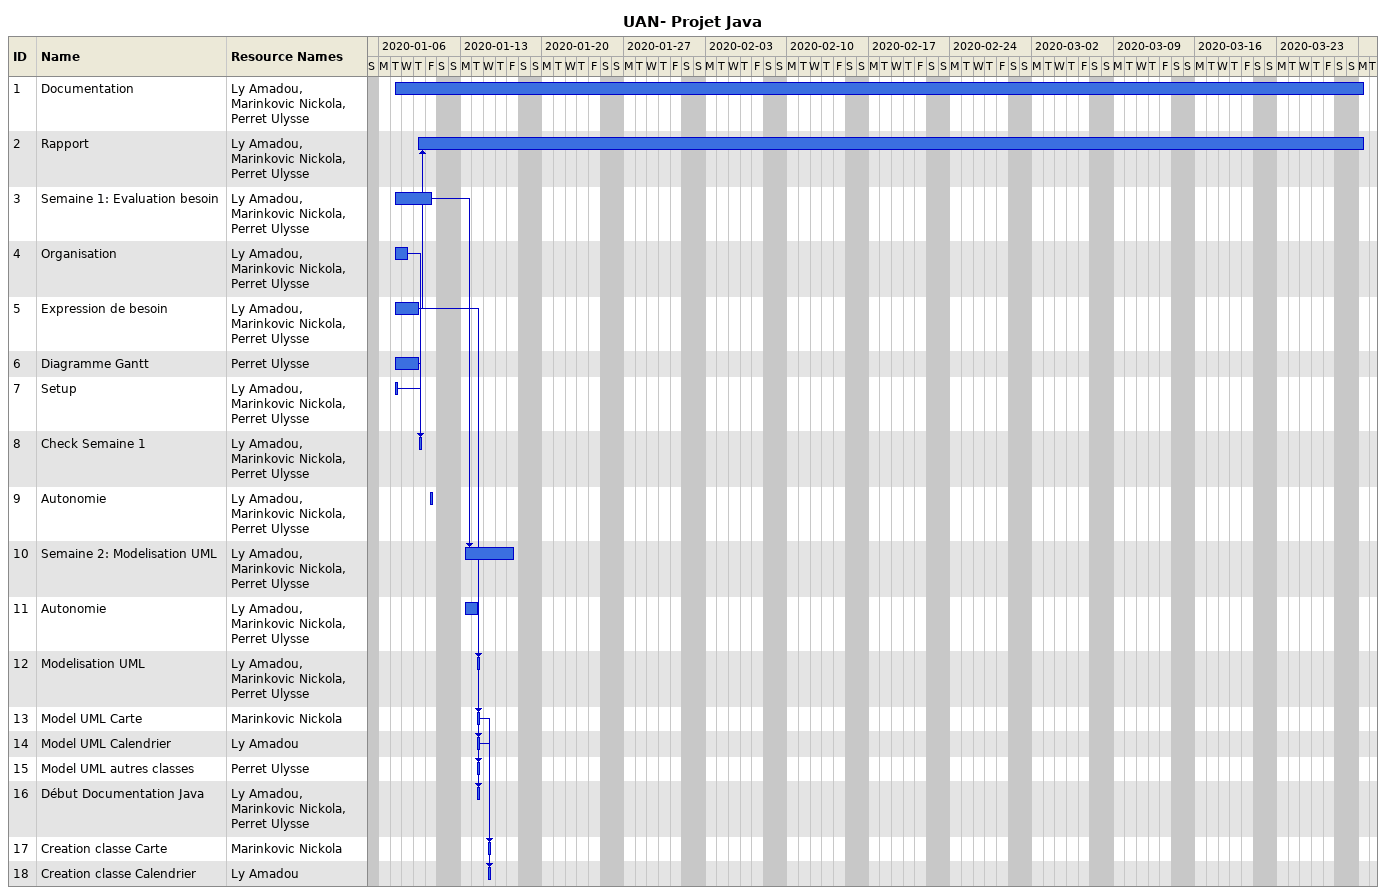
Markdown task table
UAN- Projet Java

| ID | Task | Start | Finish | Predecessors | Resources |
|---|---|---|---|---|---|
| 1 | Documentation | 2020-01-07 | 2020-03-30 |  | Ly Amadou, Marinkovic Nickola, Perret Ulysse |
| 2 | Rapport | 2020-01-09 | 2020-03-30 | 5 | Ly Amadou, Marinkovic Nickola, Perret Ulysse |
| 3 | Semaine 1: Evaluation besoin | 2020-01-07 | 2020-01-10 |  | Ly Amadou, Marinkovic Nickola, Perret Ulysse |
| 4 | Organisation | 2020-01-07 | 2020-01-08 |  | Ly Amadou, Marinkovic Nickola, Perret Ulysse |
| 5 | Expression de besoin | 2020-01-07 | 2020-01-09 |  | Ly Amadou, Marinkovic Nickola, Perret Ulysse |
| 6 | Diagramme Gantt | 2020-01-07 | 2020-01-09 |  | Perret Ulysse |
| 7 | Setup | 2020-01-07 | 2020-01-07 |  | Ly Amadou, Marinkovic Nickola, Perret Ulysse |
| 8 | Check Semaine 1 | 2020-01-09 | 2020-01-09 | 4, 5, 6, 7 | Ly Amadou, Marinkovic Nickola, Perret Ulysse |
| 9 | Autonomie | 2020-01-10 | 2020-01-10 |  | Ly Amadou, Marinkovic Nickola, Perret Ulysse |
| 10 | Semaine 2: Modelisation UML | 2020-01-13 | 2020-01-17 | 3 | Ly Amadou, Marinkovic Nickola, Perret Ulysse |
| 11 | Autonomie | 2020-01-13 | 2020-01-14 |  | Ly Amadou, Marinkovic Nickola, Perret Ulysse |
| 12 | Modelisation UML | 2020-01-14 | 2020-01-14 | 5 | Ly Amadou, Marinkovic Nickola, Perret Ulysse |
| 13 | Model UML Carte | 2020-01-14 | 2020-01-14 | 12 | Marinkovic Nickola |
| 14 | Model UML Calendrier | 2020-01-14 | 2020-01-14 | 12 | Ly Amadou |
| 15 | Model UML autres classes | 2020-01-14 | 2020-01-14 | 12 | Perret Ulysse |
| 16 | Début Documentation Java | 2020-01-14 | 2020-01-14 | 12 | Ly Amadou, Marinkovic Nickola, Perret Ulysse |
| 17 | Creation classe Carte | 2020-01-15 | 2020-01-15 | 13 | Marinkovic Nickola |
| 18 | Creation classe Calendrier | 2020-01-15 | 2020-01-15 | 14 | Ly Amadou |
